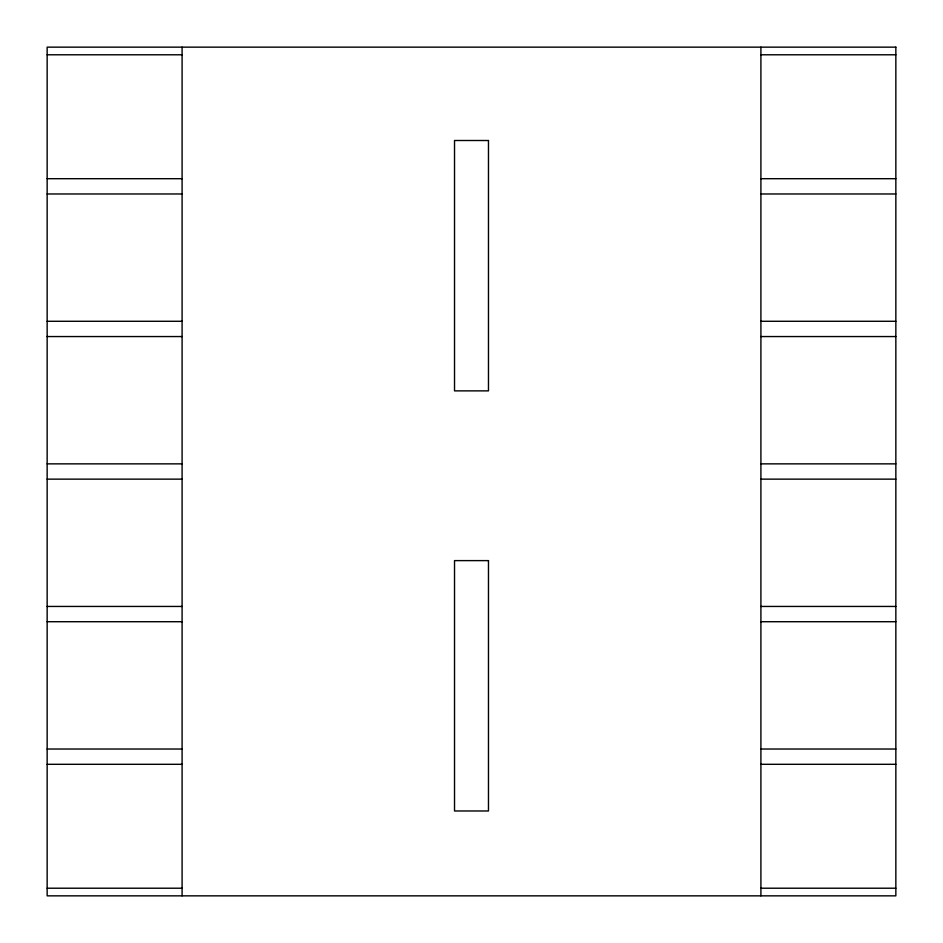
<?xml version="1.0" encoding="UTF-8"?>
<svg xmlns="http://www.w3.org/2000/svg" width="943" height="943" viewBox="0 0 943 943"><rect width="100%" height="100%" fill="white"/><g stroke="black" fill="none" stroke-linecap="round" stroke-linejoin="round"><path stroke-width="1.41" d="M47.15 54.788L182.093 54.788M760.907 54.788L895.85 54.788M47.15 178.698L182.093 178.698M760.907 178.698L895.85 178.698M47.15 193.975L182.093 193.975M760.907 193.975L895.85 193.975M47.15 321.28L182.093 321.28M760.907 321.28L895.85 321.28M47.15 336.557L182.093 336.557M760.907 336.557L895.85 336.557M47.15 463.862L182.093 463.862M760.907 463.862L895.85 463.862M47.15 479.138L182.093 479.138M760.907 479.138L895.85 479.138M47.15 606.443L182.093 606.443M760.907 606.443L895.85 606.443M47.15 621.72L182.093 621.72M760.907 621.72L895.85 621.72M47.15 749.025L182.093 749.025M760.907 749.025L895.85 749.025M47.15 764.301L182.093 764.301M760.907 764.301L895.85 764.301M47.15 888.212L182.093 888.212M760.907 888.212L895.85 888.212M760.907 47.15L760.907 895.85M182.093 47.15L182.093 895.85M895.85 47.15L47.15 47.15L47.15 895.85L895.85 895.85L895.85 47.15M488.474 140.507L454.526 140.507L454.526 390.874L488.474 390.874L488.474 140.507M488.474 560.614L454.526 560.614L454.526 810.98L488.474 810.98L488.474 560.614"/></g></svg>
